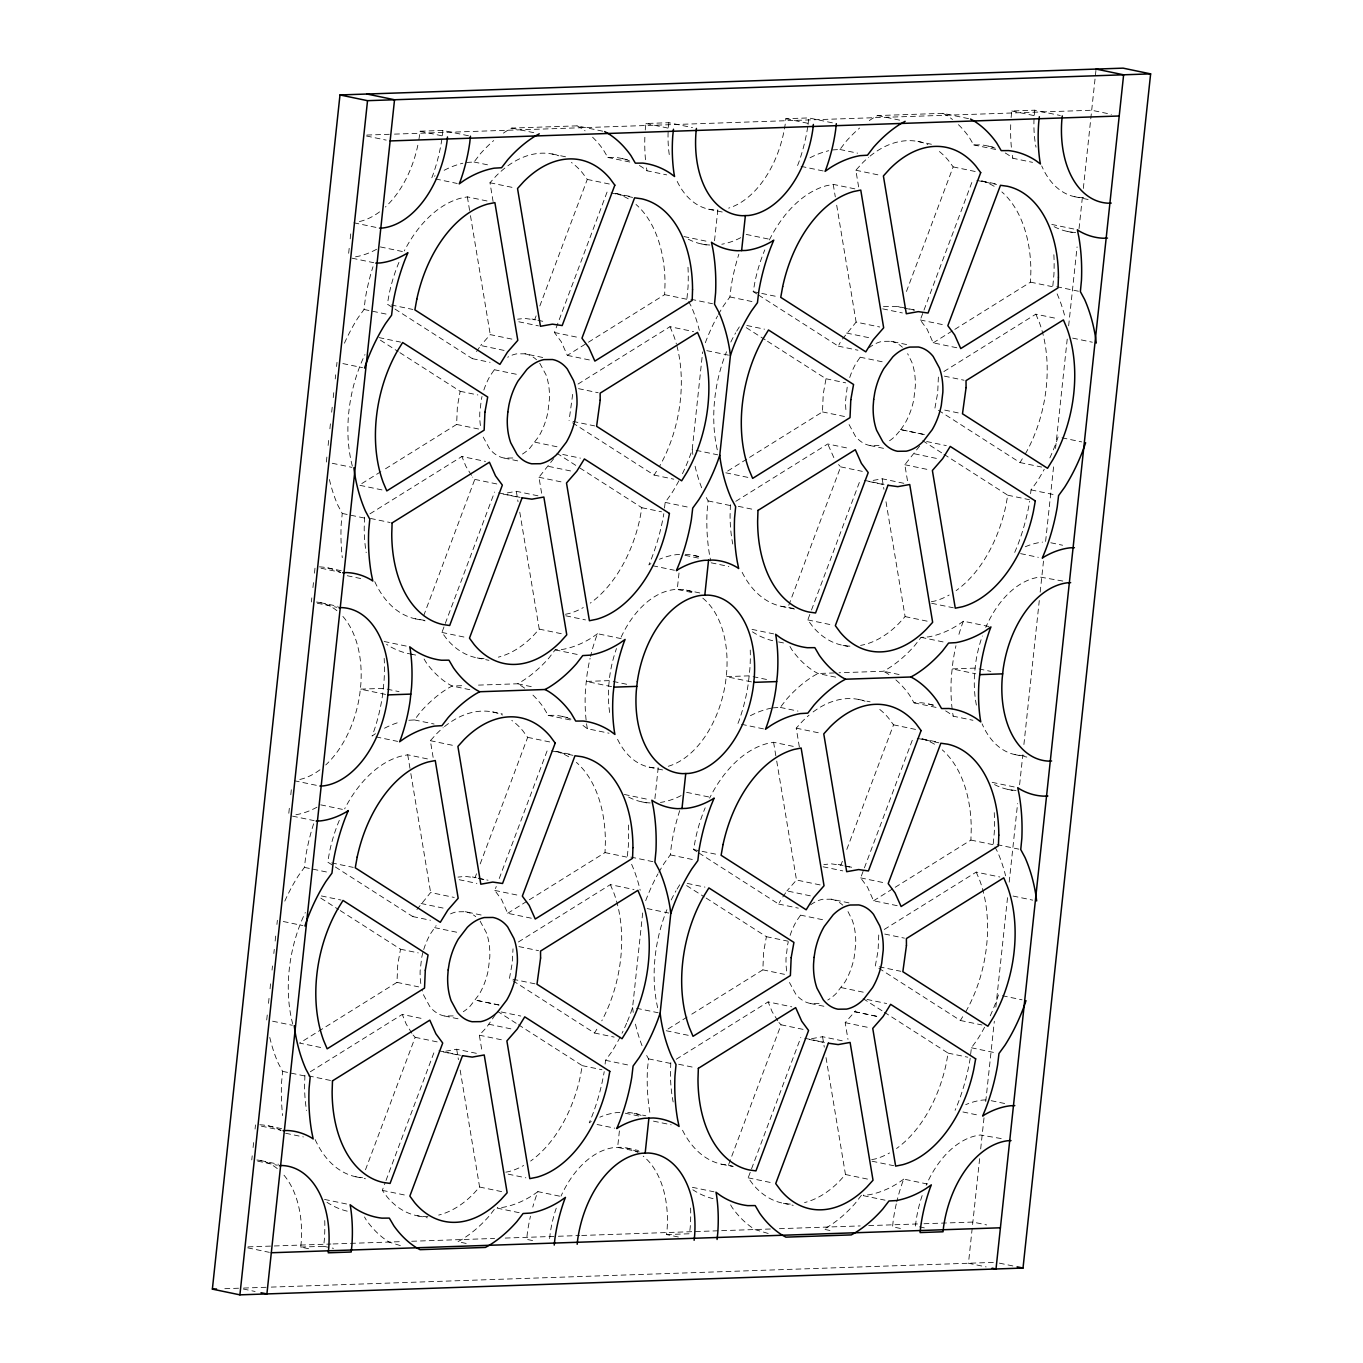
<?xml version="1.0" encoding="UTF-8"?>
<svg xmlns="http://www.w3.org/2000/svg" width="1363" height="1363" viewBox="0 0 1363 1363"><rect width="100%" height="100%" fill="white"/><g stroke="black" fill="none" stroke-linecap="round" stroke-linejoin="round"><path stroke-width="0.75" stroke-dasharray="5 3.75" d="M364.568 517.207L364.211 527.907A114.1 72.665 -78.2 0 0 366.187 552.628M529.338 899.801L605.019 852.591L605.376 841.891A114.1 72.665 -78.2 0 0 576.379 762.377M607.063 192.098L554.417 332.487L561.249 341.738L567.332 355.368L664.65 294.664L665.008 283.964A114.1 72.665 -78.2 0 0 636.01 204.467M670.8 1062.612L670.46 1073.311A114.1 72.665 -78.2 0 0 673.152 1101.951M730.432 504.685L730.074 515.384A114.1 72.665 -78.2 0 0 732.766 544.024M895.201 887.279L970.899 840.068L971.24 829.368A114.1 72.665 -78.2 0 0 942.242 749.854M954.833 329.352L1030.513 282.141L1030.871 271.441A114.1 72.665 -78.2 0 0 1001.873 191.944M572.664 394.384L569.07 420.588M269.772 1037.43A149.538 95.24 -78.2 0 0 278.342 1063.43L282.618 1071.369L281.545 1082.648A149.538 95.24 -78.2 0 0 282.652 1115.581M329.403 479.503A149.538 95.24 -78.2 0 0 337.973 505.503L342.249 513.442L341.159 524.738A149.538 95.24 -78.2 0 0 342.283 557.654M686.969 298.429L688.042 287.133A149.538 95.24 -78.2 0 0 687.872 264.984M646.675 1055.49L648.498 1058.847L647.408 1070.125A149.538 95.24 -78.2 0 0 650.032 1113.52M706.307 497.563L708.113 500.92L707.039 512.215A149.538 95.24 -78.2 0 0 709.663 555.593L710.77 560.994M993.218 843.833L994.291 832.537A149.538 95.24 -78.2 0 0 994.223 812.195M1052.832 285.906L1053.923 274.61A149.538 95.24 -78.2 0 0 1053.855 254.268M251.763 1159.913L252.206 1155.807M253.075 1147.561L253.961 1139.332M255.068 1129.041L255.494 1124.918M266.722 1019.967L267.387 1013.731M268.494 1003.338L269.158 997.12M270.044 988.805L270.93 980.508M272.038 970.115L272.498 965.958M273.827 953.504L274.27 949.347M275.156 941.049L276.042 932.735M276.928 924.438L277.371 920.281M288.803 813.251L289.689 805.022M290.796 794.731L291.443 788.547M311.394 601.986L311.82 597.88M312.928 587.589L313.592 581.405M314.461 573.176L315.126 566.991M326.336 462.04L327.018 455.804M328.125 445.428L328.79 439.193M329.897 428.8L330.562 422.581M331.669 412.188L332.333 405.97M333.219 397.655L333.884 391.42M335.23 378.965L335.673 374.808M336.559 366.511L337.002 362.354M348.655 253.279L349.32 247.095M350.189 238.866L351.075 230.637M308.566 1248.712L300.712 1247.077L301.206 1242.409A90.435 57.604 -78.2 0 0 283.265 1174.361M468.48 135.772L442.907 130.439L419.957 131.223L419.463 135.908A90.435 57.604 -78.2 0 1 418.543 141.496M300.712 1247.077L323.661 1246.293L324.343 1239.785A125.924 80.213 -78.2 0 0 324.667 1218.386M442.907 130.439L442.208 136.947A125.924 80.213 -78.2 0 1 432.838 175.18L431.662 178.144L435.087 175.742M645.244 129.996L645.926 123.505L668.875 122.704L692.489 127.628M549.63 1238.558L550.124 1233.89A90.435 57.604 -78.2 0 1 556.24 1208.197M668.381 127.389L668.875 122.704M619.398 1130.932L617.626 1147.39L639.281 1151.905M627.372 1021.483A149.538 95.24 -78.2 0 0 630.779 1012.777L632.585 1007.444L643.012 909.837M654.904 798.684L658.193 767.795L655.143 767.897A90.435 57.604 -78.2 0 1 616.229 736.378M679.013 573.005L677.258 589.463L693 592.752M682.471 473.677A149.538 95.24 -78.2 0 0 690.394 454.867L692.217 449.517L702.644 351.91M714.519 240.757L717.824 209.868L714.757 209.987A90.435 57.604 -78.2 0 1 675.844 178.451M678.382 1237.008L666.575 1234.554L667.069 1229.886A90.435 57.604 -78.2 0 0 643.183 1156.097M832.384 122.84L808.77 117.917L785.821 118.717L785.327 123.386A90.435 57.604 -78.2 0 1 728.643 208.13M808.072 124.425L808.77 117.917M1011.107 117.491L1011.806 110.982L1034.756 110.199L1060.329 115.514M915.51 1226.036L916.004 1221.367A90.435 57.604 -78.2 0 1 922.734 1193.903M1034.756 110.199L1034.261 114.867A90.435 57.604 -78.2 0 0 1036.016 147.187M979.639 1158.652L968.463 1263.245L986.165 1266.926M980.679 1148.907L984.086 1117.149M985.739 1101.577L994.326 1021.262M995.842 1007.053L1007.649 896.547M1009.199 882.134L1017.599 803.557M1019.609 784.73L1022.795 754.932M1023.903 744.505L1039.288 600.521M1040.173 592.172L1043.581 560.295M1045.608 541.452L1053.769 465.022M1055.541 448.444L1067.28 338.535M1068.643 325.859L1077.077 246.924M1079.036 228.626L1082.512 196.119M1083.329 188.452L1096.091 69.07M344.43 343.203A149.538 95.24 -78.2 0 1 358.026 317.766L364.04 309.469L365.369 298.173A149.538 95.24 -78.2 0 1 372.985 266.739M284.799 901.113A149.538 95.24 -78.2 0 1 298.412 875.693L304.426 867.396L305.755 856.1A149.538 95.24 -78.2 0 1 313.933 822.86M664.497 508.041L665.161 502.385L671.175 494.105A149.538 95.24 -78.2 0 0 680.035 478.583M605.104 1064.077L605.547 1060.312L611.561 1052.032A149.538 95.24 -78.2 0 0 620.421 1036.51M718.454 314.393A149.538 95.24 -78.2 0 1 723.906 305.244L729.921 296.947L731.25 285.651A149.538 95.24 -78.2 0 1 738.848 254.217M658.823 872.32A149.538 95.24 -78.2 0 1 664.275 863.171L670.289 854.874L671.618 843.578A149.538 95.24 -78.2 0 1 679.813 810.338M1030.598 493.645L1031.041 489.879L1037.056 481.582A149.538 95.24 -78.2 0 0 1044.228 469.281M984.597 1027.208A149.538 95.24 -78.2 0 1 977.424 1039.509L971.41 1047.789L970.081 1059.085A149.538 95.24 -78.2 0 1 958.121 1102.974L955.088 1110.334M847.19 387.177L845.639 400.347A53.174 33.871 -78.2 0 0 846.287 413.074M579.854 467.969L641.888 507.718L639.946 518.468A114.1 72.665 -78.2 0 1 590.264 603.11M518.468 1024.772L582.257 1065.645L580.314 1076.395A114.1 72.665 -78.2 0 1 530.633 1161.037M756.738 293.897L753.194 291.631L755.136 280.88A114.1 72.665 -78.2 0 1 764.813 249.872M697.123 851.824L693.58 849.558L695.522 838.807A114.1 72.665 -78.2 0 1 705.182 807.799M943.963 454.322L1007.751 495.195L1005.809 505.946A114.1 72.665 -78.2 0 1 956.127 590.605M884.331 1012.249L948.12 1053.122L946.178 1063.873A114.1 72.665 -78.2 0 1 896.513 1148.515M399.904 352.676L460.149 391.283L457.389 406.515L456.605 424.438L382.679 470.542M340.273 910.603L400.518 949.21L397.757 964.442L396.974 982.365L299.604 1043.087L321.242 1047.602M767.539 341.295L826.012 378.761L823.252 394.009L822.468 411.916L748.543 458.019M706.153 898.081L766.398 936.688L763.621 951.919L762.854 969.843L688.928 1015.946M934.933 408.065L937.693 392.817L938.477 374.91M875.302 965.992L878.079 950.744L878.845 932.837M1058.08 436.995L1056.274 442.345A149.538 95.24 -78.2 0 1 1048.334 461.154M998.466 994.922L996.643 1000.272A149.538 95.24 -78.2 0 1 988.72 1019.081M423.637 615.82L474.801 479.384L472.671 477.084M536.119 315.858L534.637 319.811L524.857 318.414L517.599 319.181M539.833 305.976L587.283 179.422L582.461 172.897A114.1 72.665 -78.2 0 0 571.404 162.453M484.069 658.67A114.1 72.665 -78.2 0 1 446.74 638.974L441.919 632.432L494.582 492.043M365.488 1169.778L415.17 1037.311L413.057 1035.011M476.505 873.785L475.006 877.738L465.226 876.341L457.985 877.108M480.202 863.903L527.668 737.349L522.847 730.807A114.1 72.665 -78.2 0 0 511.789 720.38M427.965 1216.597A114.1 72.665 -78.2 0 1 387.126 1196.901L382.304 1190.359L385.269 1182.454M386.002 1180.477L434.95 1049.97M531.314 918.202L507.7 913.295L501.618 899.665L494.786 890.414L496.268 886.461M499.233 878.539L547.432 750.025M788.768 605.274L840.664 466.862L838.552 464.562M906.446 291.478L953.163 166.899L948.341 160.374A114.1 72.665 -78.2 0 0 937.284 149.93M849.933 646.147A114.1 72.665 -78.2 0 1 812.621 626.452L807.799 619.909L810.764 612.004M811.496 610.028L860.445 479.52M956.809 347.752L933.195 342.846L927.113 329.216L920.281 319.964L923.245 312.059M923.995 310.083L972.926 179.575M682.522 1130.234A114.1 72.665 -78.2 0 0 721.487 1164.206L728.404 1165.178L781.05 1024.789L778.92 1022.489M842.368 861.263L840.886 865.215L831.106 863.818L823.848 864.585M846.815 849.405L893.532 724.826L888.71 718.284A114.1 72.665 -78.2 0 0 877.653 707.857M790.319 1204.074A114.1 72.665 -78.2 0 1 752.989 1184.379L748.168 1177.836L800.814 1037.447M897.178 905.679L873.581 900.773L867.498 887.143L860.649 877.891L913.312 737.502M621.153 638.634L597.539 633.71L596.381 636.691A125.924 80.213 -78.2 0 0 590.52 656.421M559.563 1196.152L537.925 1191.637L536.749 1194.601A125.924 80.213 -78.2 0 0 532.78 1207.073M988.993 626.52L963.42 621.204L962.244 624.169A125.924 80.213 -78.2 0 0 958.274 636.623M927.402 1184.038L903.788 1179.114L902.613 1182.079A125.924 80.213 -78.2 0 0 896.769 1201.825M1014.719 552.407L1017.752 545.064A149.538 95.24 -78.2 0 0 1029.712 501.158M398.933 262.395A114.1 72.665 -78.2 0 0 389.273 293.403L387.331 304.153L472.382 358.656L474.341 354.976M339.319 820.322A114.1 72.665 -78.2 0 0 329.642 851.33L327.699 862.08L412.768 916.566L414.71 912.886M758.51 295.038L838.262 346.134L840.204 342.454M698.895 852.965L778.631 904.044L780.59 900.381M736.702 331.141L740.961 324.275M572.613 422.854L654.121 475.074L658.38 468.208M677.087 889.068L680.273 883.905M512.982 980.781L594.489 1033.001L597.693 1027.838M938.477 410.331L1019.984 462.551L1023.187 457.406M878.845 968.258L960.37 1020.478L964.612 1013.612M476.573 351.569L480.679 345.503L506.286 350.887M553.753 458.598L538.964 477.254L541.741 493.951M416.942 909.496L430.623 892.526L454.237 897.45M842.436 339.046L856.117 322.094L879.731 327.001M495.246 1014.822L486.676 1027.242L479.333 1035.181L482.11 1051.878M919.633 446.076L904.828 464.732L907.605 481.429M782.805 896.973L786.928 890.908L810.559 895.883M483.848 390.039A53.174 33.871 -78.2 0 1 490.441 375.353L495.757 367.703M539.765 363.24L546.001 374.791A53.174 33.871 -78.2 0 1 549.442 399.001L547.892 412.171A53.174 33.871 -78.2 0 1 538.76 436.518L529.815 448.206A53.174 33.871 -78.2 0 1 521.535 454.629M423.723 949.551A53.174 33.871 -78.2 0 1 430.827 933.28L436.126 925.63M849.728 377.517A53.174 33.871 -78.2 0 1 856.322 362.831L861.62 355.181M924.421 434.541L900.807 429.635L895.678 435.683A53.174 33.871 -78.2 0 1 887.398 442.106M790.097 935.444A53.174 33.871 -78.2 0 1 796.691 920.758L802.006 913.108M848.007 911.608L852.25 920.178A53.174 33.871 -78.2 0 1 855.691 944.406L854.141 957.559A53.174 33.871 -78.2 0 1 845.009 981.922L836.064 993.61A53.174 33.871 -78.2 0 1 827.767 1000.033M854.754 1011.704L878.385 1016.679L854.754 1011.704L845.196 1022.659L847.973 1039.356M466.623 162.453L474.034 162.01L480.202 153.968A149.538 95.24 -78.2 0 1 493.713 140.576M832.486 149.93L839.915 149.487L846.065 141.462A149.538 95.24 -78.2 0 1 859.576 128.054M408.849 720.26L414.42 719.937L420.571 711.895A149.538 95.24 -78.2 0 1 448.427 688.042L452.107 686.015L464.766 685.589M597.539 633.71L592.411 637.322A149.538 95.24 -78.2 0 1 562.595 649.418L555.167 649.861L549.016 657.886A149.538 95.24 -78.2 0 1 521.16 681.756L517.48 683.783L475.312 685.214M772.855 707.857L780.283 707.414L786.451 699.372A149.538 95.24 -78.2 0 1 814.29 675.52L817.987 673.492L836.95 672.845M963.42 621.204L958.274 624.799A149.538 95.24 -78.2 0 1 928.459 636.896L921.047 637.339L914.88 645.363A149.538 95.24 -78.2 0 1 887.023 669.233L883.343 671.26L839.063 672.777M861.416 1195.266L855.248 1203.29A149.538 95.24 -78.2 0 1 827.409 1227.16L823.729 1229.187L831.6 1230.823M900.807 429.635L904.64 423.995A53.174 33.871 -78.2 0 0 913.772 399.649L915.306 386.479A53.174 33.871 -78.2 0 0 911.864 362.268L907.639 353.681M854.788 1011.755L855.555 1010.818M493.099 201.554L489.981 182.761L496.234 175.844A114.1 72.665 -78.2 0 1 558.813 155.808M858.622 186.935L855.845 170.239L862.115 163.321A114.1 72.665 -78.2 0 1 868.674 157.239M433.127 757.385L430.35 740.688L436.62 733.771A114.1 72.665 -78.2 0 1 443.179 727.689M519.78 512.181L539.237 629.11L532.967 636.027A114.1 72.665 -78.2 0 1 498.313 657.153M799.348 746.958L796.231 728.166L802.483 721.248A114.1 72.665 -78.2 0 1 809.043 715.166M886.001 501.754L905.1 616.587L898.847 623.504A114.1 72.665 -78.2 0 1 860.598 645.398M460.166 1070.108L479.606 1187.037L473.353 1193.954A114.1 72.665 -78.2 0 1 438.682 1215.08M826.029 1057.586L845.469 1174.514L839.216 1181.431A114.1 72.665 -78.2 0 1 804.545 1202.558M511.892 339.114L490.254 334.617L480.679 345.503M820.1 884.928L796.503 880.004L786.928 890.908M375.472 733.669L372.048 736.071L373.206 733.107A125.924 80.213 -78.2 0 0 382.577 694.874L383.974 681.858A125.924 80.213 -78.2 0 0 384.179 658.363M537.925 1191.637L532.78 1195.232A149.538 95.24 -78.2 0 1 502.964 1207.345L497.41 1207.669M903.788 1179.114L898.643 1182.726A149.538 95.24 -78.2 0 1 868.844 1194.823L863.273 1195.147M650.918 563.566L648.856 564.929L651.872 557.586A149.538 95.24 -78.2 0 0 663.832 513.681M591.286 1121.493L589.225 1122.856L592.258 1115.496A149.538 95.24 -78.2 0 0 604.218 1071.608M380.873 471.666L359.236 485.177L382.85 490.084M369.969 513.834L461.887 456.503L485.484 461.41M578.014 384.059L669.983 326.694L693.58 331.601M746.737 459.161L725.099 472.654L748.713 477.561M933.195 342.846L953.027 330.476M735.833 501.311L827.75 443.98L849.388 448.478M943.895 371.537L1035.846 314.172L1057.484 318.669M507.7 913.295L527.532 900.926M310.338 1071.761L402.255 1014.43L423.893 1018.928M518.4 941.986L610.351 884.621L633.965 889.528M687.122 1017.071L665.485 1030.581L689.082 1035.488M873.581 900.773L893.395 888.403M676.218 1059.238L768.136 1001.907L791.733 1006.814M884.263 929.464L976.215 872.099L999.829 877.005M602.685 131.172L577.111 125.856L511.738 128.088L508.058 130.115A149.538 95.24 -78.2 0 0 500.8 134.954M968.548 118.649L942.975 113.333L877.602 115.565L873.922 117.593A149.538 95.24 -78.2 0 0 866.664 122.449M537.959 495.808L516.321 491.31L504.361 493.44M903.822 483.286L882.185 478.788L870.224 480.935M476.369 1053.326L456.69 1049.237L444.73 1051.367M842.232 1040.804L822.553 1036.715L810.593 1038.845M487.017 200.974L467.356 196.868L460.183 198.334A114.1 72.665 -78.2 0 0 404.283 250.928M854.857 188.861L833.219 184.363L826.046 185.811A114.1 72.665 -78.2 0 0 769.209 240.263M565.441 614.27L569.035 613.537A114.1 72.665 -78.2 0 0 583.296 607.557M931.321 601.747L934.899 601.015A114.1 72.665 -78.2 0 0 949.159 595.035M427.403 758.901L407.724 754.795L400.552 756.261A114.1 72.665 -78.2 0 0 344.652 808.855M793.266 746.379L773.588 742.273L766.432 743.738A114.1 72.665 -78.2 0 0 709.578 798.19M505.826 1172.18L509.404 1171.464A114.1 72.665 -78.2 0 0 523.665 1165.484M871.69 1159.657L875.267 1158.942A114.1 72.665 -78.2 0 0 889.545 1152.962M883.48 306.658L897.825 306.522L915.527 310.202M512.812 457.985L504.208 458.07A53.174 33.871 -78.2 0 1 489.453 448.614L483.218 437.08M453.18 1015.912L444.577 1015.997A53.174 33.871 -78.2 0 1 429.822 1006.541L423.586 995.007A53.174 33.871 -78.2 0 1 421.934 989.47M819.061 1003.389L810.44 1003.475A53.174 33.871 -78.2 0 1 795.702 994.019L789.467 982.484M366.834 135.056L392.357 134.187M394.469 134.119L1091.678 110.25L1111.356 114.339M1083.687 197.345L1080.638 197.465A90.435 57.604 -78.2 0 1 1041.724 165.928M679.575 554.52L676.73 554.622A125.924 80.213 -78.2 0 0 659.453 559.256M383.276 688.366L360.326 689.15L385.899 694.483M609.261 680.631L586.311 681.415L611.885 686.748M749.156 675.844L726.206 676.627L751.78 681.96M975.124 668.109L952.175 668.892L975.789 673.816M1024.073 755.272L1021.006 755.375A90.435 57.604 -78.2 0 1 982.093 723.855M619.944 1112.447L617.098 1112.549A125.924 80.213 -78.2 0 0 599.839 1117.183M985.824 1099.924L982.979 1100.026A125.924 80.213 -78.2 0 0 965.703 1104.66M248.032 1246.872L330.919 1244.027M333.049 1243.959L401.063 1241.642M411.694 1241.267L494.599 1238.439M505.23 1238.064L556.24 1236.326M558.37 1236.258L579.616 1235.525M581.745 1235.457L770.93 1228.983M779.432 1228.693L860.206 1225.916M868.708 1225.627L921.848 1223.804M923.978 1223.735L972.858 1222.066L986.642 1224.928M666.575 1234.554L689.525 1233.771L690.223 1227.262A125.924 80.213 -78.2 0 0 690.615 1207.976M224.827 1288.699L239.377 1288.188M243.619 1288.052L269.124 1287.183M271.254 1287.098L995.467 1262.325M958.445 124.68A149.538 95.24 -78.2 0 1 969.178 137.237L973.676 144.904L981.053 144.853A149.538 95.24 -78.2 0 1 995.229 148.226M592.581 137.203A149.538 95.24 -78.2 0 1 603.315 149.76L607.796 157.427L615.173 157.358A149.538 95.24 -78.2 0 1 629.348 160.749M895.9 679.916A149.538 95.24 -78.2 0 1 909.564 695.164L914.045 702.831L921.422 702.763A149.538 95.24 -78.2 0 1 935.597 706.153M532.95 695.113A149.538 95.24 -78.2 0 1 543.684 707.687L548.165 715.354L555.559 715.285A149.538 95.24 -78.2 0 1 573.141 720.056M906.616 344.549L890.874 341.278L882.27 341.363A53.174 33.871 -78.2 0 0 869.321 347.565M542.713 357.481L525.011 353.801L516.407 353.886A53.174 33.871 -78.2 0 0 507.683 357.242M849.081 424.557L855.317 436.092A53.174 33.871 -78.2 0 0 870.071 445.548L878.675 445.462A53.174 33.871 -78.2 0 0 881.605 444.696M848.962 902.885L831.26 899.205L822.656 899.29A53.174 33.871 -78.2 0 0 809.707 905.492M481.122 914.999L465.379 911.711L456.775 911.813A53.174 33.871 -78.2 0 0 448.052 915.169M742.154 572.324A114.1 72.665 -78.2 0 0 781.118 606.279L793.93 608.477M374.774 581.643A114.1 72.665 -78.2 0 0 415.255 618.802L426.091 620.591M315.143 1139.57A114.1 72.665 -78.2 0 0 355.624 1176.729L362.524 1177.7M1011.806 110.982L1035.403 115.889M877.602 115.565L901.216 120.472M988.226 146.114L994.138 147.34M973.676 144.904L997.273 149.828M1005.264 152.997A149.538 95.24 -78.2 0 1 1008.484 154.99L1012.879 158.261L1032.558 162.35M917.946 141.462L931.73 144.325M785.821 118.717L811.394 124.033M953.163 166.899L976.76 171.823M1074.64 196.698L1088.407 199.56M839.915 149.487L857.617 153.167M981.803 180.955L997.546 184.226M976.862 180.393L996.54 184.482M645.926 123.505L671.516 128.821M855.845 170.239L881.435 175.554M823.116 170.954L797.542 165.622L798.701 162.657A125.924 80.213 -78.2 0 0 807.816 126.282M1051.776 224.435L1075.39 229.342M1067.348 231.42L1075.22 233.056M511.738 128.088L535.335 132.995M622.363 158.636L630.234 160.272M607.796 157.427L631.41 162.35M639.4 165.502A149.538 95.24 -78.2 0 1 642.603 167.513L647.016 170.784L666.694 174.873M552.083 153.985L565.849 156.847M419.957 131.223L443.554 136.147M587.283 179.422L610.897 184.346M366.528 136.027L386.206 140.116M708.777 209.203L722.543 212.083M474.034 162.01L489.777 165.281M615.94 193.478L631.665 196.749M610.999 192.916L632.636 197.414M1056.768 286.724L1078.406 291.222M1030.513 282.141L1052.168 286.639M746.225 234.419L769.839 239.326M489.981 182.761L513.595 187.668M435.598 178.962L457.235 183.477M683.936 236.549L709.527 241.864M701.468 243.943L709.339 245.579M1072.664 338.126L1092.342 342.215M904.436 308.123L914.283 310.168M882.696 308.856L902.374 312.945M920.281 319.964L945.854 325.28M753.194 291.631L778.767 296.947M729.921 296.947L753.518 301.87M353.92 222.799L377.534 227.723M690.905 299.247L712.542 303.745M664.65 294.664L688.264 299.57M846.576 333.049L870.19 337.956M380.362 246.924L403.976 251.848M746.856 325.501L764.575 329.182M838.262 346.134L857.94 350.223M860.138 357.191L883.752 362.098M944.389 376.137L964.05 380.226M352.148 258.203L373.786 262.718M706.801 350.649L728.438 355.147M826.012 378.761L845.69 382.85M531.945 319.027L535.88 319.862M537.857 320.271L545.711 321.907M944.763 410.11L960.506 413.381M518.809 321.787L538.47 325.876M1062.016 437.813L1081.694 441.902M554.417 332.487L579.991 337.803M391.266 304.971L412.904 309.469M364.04 309.469L387.654 314.393M567.332 355.368L590.946 360.275M822.468 411.916L846.082 416.822M900.841 429.669L924.438 434.576M926.636 441.51L946.297 445.616M1019.984 462.551L1041.639 467.066M379.033 337.598L400.671 342.113M472.382 358.656L490.101 362.337M914.369 453.777L938.017 458.752M870.071 445.548L885.814 448.819M494.275 369.714L519.831 374.995M578.508 388.659L598.187 392.748M1031.041 489.879L1056.615 495.195M904.828 464.732L930.401 470.065M1007.751 495.195L1029.389 499.693M840.664 466.862L862.319 471.359M342.897 363.58L362.575 367.669M460.149 391.283L477.851 394.963M864.381 480.338L884.059 484.444M869.032 481.531L884.774 484.819M572.988 421.406L594.643 425.903M696.152 450.335L717.79 454.833M1050.805 542.764L1062.612 545.234M456.605 424.438L480.219 429.345M534.96 442.191L558.574 447.098M562.732 454.441L580.434 458.138M654.121 475.074L673.799 479.18M1020.614 553.634L1038.333 557.331M548.539 466.367L572.136 471.274M738.303 506.32L754.046 509.592M504.208 458.07L517.974 460.933M708.113 500.92L731.727 505.843M1062.799 581.047L1040.071 577.06A90.435 57.604 -78.2 0 0 985.756 627.372M665.161 502.385L690.734 507.718M538.964 477.254L564.538 482.587M641.888 507.718L661.549 511.806M474.801 479.384L498.415 484.291M498.5 492.861L520.155 497.376M503.168 494.053L518.911 497.342M332.248 463.267L351.927 467.356M931.662 603.281L953.316 607.796M693.614 555.405L701.468 557.041M684.925 555.286L700.667 558.574M711.145 562.8L728.847 566.48M905.1 616.587L930.673 621.903M652.792 565.747L674.429 570.262M370.463 518.434L390.142 522.523M342.249 513.442L365.863 518.349M781.118 606.279L794.885 609.142M921.047 637.339L944.644 642.246M686.305 590.128L700.088 593.007M807.799 619.909L833.372 625.242M979.06 668.926L990.867 671.397M842.998 645.363L850.87 646.999M752.001 629.382L773.639 633.88M778.614 641.939L784.526 643.166M899.086 674.532L883.343 671.26L886.614 673.032A149.538 95.24 -78.2 0 1 889.8 675.128M565.798 615.803L585.477 619.909M327.733 567.911L341.517 570.79M321.038 568.218L340.699 572.324M347.241 575.731L361.008 578.594M835.689 677.172L817.987 673.492L814.699 671.703A149.538 95.24 -78.2 0 1 791.767 649.589L789.075 644.989M928.612 704.041L936.483 705.676M914.045 702.831L937.659 707.738M539.237 629.11L562.834 634.016M945.649 710.907A149.538 95.24 -78.2 0 1 948.852 712.917L953.265 716.188L972.943 720.277M753.092 676.661L768.817 679.95M858.332 699.389L870.122 701.843M415.255 618.802L425.086 620.846M555.167 649.861L578.781 654.768M320.441 602.65L338.143 606.348M317.289 603.213L336.968 607.319M893.532 724.826L917.146 729.75M441.919 632.432L467.509 637.765M1015.009 754.608L1026.816 757.061M780.283 707.414L797.985 711.094M922.172 738.882L937.914 742.154M917.231 738.32L938.886 742.818M613.197 681.449L628.939 684.737M477.135 657.886L488.942 660.339M384.162 641.496L407.776 646.403M796.231 728.166L821.804 733.481M410.791 654.053L416.686 655.279M763.484 728.881L737.911 723.549L739.087 720.584A125.924 80.213 -78.2 0 0 748.457 682.352L749.837 669.335A125.924 80.213 -78.2 0 0 750.246 650.049M992.162 782.362L1015.759 787.269M531.246 686.645L517.48 683.783L520.751 685.555A149.538 95.24 -78.2 0 1 525.488 688.775M1007.717 789.347L1015.588 790.983M469.809 689.695L452.107 686.015L448.836 684.226A149.538 95.24 -78.2 0 1 425.903 662.111L423.212 657.511M562.732 716.563L570.603 718.199M548.165 715.354L571.779 720.26M582.989 725.44L587.385 728.711L609.04 733.209M387.211 689.184L399.018 691.637M492.452 711.912L502.3 713.956M527.668 737.349L551.265 742.273M649.146 767.13L664.888 770.402M414.42 719.937L434.081 724.026M556.308 751.405L572.051 754.676M551.368 750.843L573.005 755.341M997.137 844.651L1018.791 849.149M970.899 840.068L994.496 844.975M686.611 792.329L710.208 797.253M430.35 740.688L453.964 745.595M375.984 736.889L397.621 741.387M624.322 794.459L649.895 799.791M641.854 801.87L649.725 803.506M1013.05 896.053L1032.728 900.142M838.194 864.432L851.96 867.311M844.821 866.033L850.716 867.277M823.082 866.783L842.76 870.872M860.649 877.891L886.24 883.207M693.58 849.558L719.153 854.874M670.289 854.874L695.863 860.206M294.289 780.726L317.903 785.633M652.911 861.672L627.338 856.339L628.428 845.06A149.538 95.24 -78.2 0 0 628.258 822.894M605.019 852.591L626.673 857.088M320.731 804.851L342.386 809.366M687.242 883.411L704.944 887.109M778.631 904.044L798.309 908.15M800.507 915.118L824.121 920.025M884.757 934.064L904.436 938.153M292.517 816.13L314.172 820.645M647.169 908.576L668.824 913.074M766.398 936.688L788.035 941.186M472.331 876.954L476.249 877.772M478.226 878.181L488.056 880.225M478.941 878.556L486.812 880.191M879.237 966.81L900.875 971.308M459.178 879.714L476.88 883.394M1002.401 995.74L1022.063 999.829M494.786 890.414L520.359 895.73M331.635 862.898L353.273 867.396M304.426 867.396L328.023 872.303M762.854 969.843L784.492 974.341M841.21 987.596L864.824 992.503M421.082 903.482L444.696 908.405M867.004 999.437L886.683 1003.526M960.37 1020.478L982.007 1024.976M321.361 895.934L341.04 900.04M412.768 916.566L430.469 920.264M810.44 1003.475L824.223 1006.337M434.644 927.641L458.258 932.548M518.894 946.586L538.555 950.675M971.41 1047.789L996.983 1053.122M845.196 1022.659L870.787 1027.975M948.12 1053.122L967.798 1057.211M781.05 1024.789L804.647 1029.695M283.283 921.507L302.944 925.596M400.518 949.21L418.237 952.89M804.749 1038.265L824.428 1042.354M809.418 1039.458L825.143 1042.729M535.012 983.83L509.438 978.515L512.198 963.266L513.016 948.835M636.521 1008.262L658.159 1012.76M991.174 1100.691L1006.916 1103.962M396.974 982.365L418.611 986.863M501.141 1011.959L520.802 1016.048M594.489 1033.001L614.168 1037.09M962.96 1111.969L978.702 1115.258M488.874 1024.226L512.522 1029.201M678.672 1064.247L694.414 1067.519M444.577 1015.997L460.319 1019.268M648.498 1058.847L672.095 1063.753M1001.209 1138.565L980.44 1134.987A90.435 57.604 -78.2 0 0 926.141 1185.282M605.547 1060.312L631.12 1065.645M479.333 1035.181L504.906 1040.497M582.257 1065.645L601.935 1069.734M415.17 1037.311L438.784 1042.218M438.886 1050.788L460.524 1055.286M443.537 1051.98L459.28 1055.252M272.617 1021.194L292.295 1025.283M872.047 1161.208L893.685 1165.706M633.982 1113.315L645.789 1115.786M625.31 1113.213L639.077 1116.076M653.473 1121.136L671.192 1124.816M845.469 1174.514L869.083 1179.421M597.096 1124.492L614.798 1128.172M330.51 1080.45L304.937 1075.134L304.579 1085.834A114.1 72.665 -78.2 0 0 306.573 1110.538M282.618 1071.369L306.232 1076.276M728.404 1165.178L732.34 1165.995M721.487 1164.206L733.294 1166.66M863.392 1195.675L885.03 1200.173M626.69 1148.055L638.497 1150.508M748.168 1177.836L773.741 1183.169M919.446 1226.853L927.3 1228.489M783.384 1203.273L793.215 1205.335M900.415 1228.455L892.561 1226.819L893.242 1220.311A125.924 80.213 -78.2 0 1 896.326 1203.665M692.37 1187.309L714.008 1191.807M999.403 1263.143L1013.169 1266.006M508.143 1174.139L525.845 1177.819M268.119 1125.838L281.885 1128.7M261.406 1126.145L281.085 1130.234M768.187 1233.464L755.085 1229.63A149.538 95.24 -78.2 0 1 732.135 1207.499L730.347 1204.432M285.651 1133.249L303.353 1136.929M479.606 1187.037L505.179 1192.352M355.624 1176.729L365.454 1178.774M519.15 1212.695L495.553 1207.788L489.385 1215.813A149.538 95.24 -78.2 0 1 461.529 1239.683L457.849 1241.693L467.696 1243.755M260.81 1160.577L278.529 1164.258M257.658 1161.14L277.336 1165.246M382.304 1190.359L407.878 1195.692M417.504 1215.796L427.352 1217.858M532.592 1240.569L526.68 1239.342L527.379 1232.834A125.924 80.213 -78.2 0 1 530.463 1216.188M324.53 1199.423L348.144 1204.33M400.347 1245.578L389.205 1242.153A149.538 95.24 -78.2 0 1 366.272 1220.021L364.483 1216.955M323.661 1246.293L333.492 1248.338M247.708 1247.844L269.346 1252.341M243.313 1289.006L255.102 1291.477M897.825 306.522L900.5 307.305M942.975 113.333L946.246 115.122A149.538 95.24 -78.2 0 1 952.516 119.501M577.111 125.856L580.382 127.628A149.538 95.24 -78.2 0 1 585.102 130.848M746.277 327.665L765.767 340.154M922.7 440.692L942.191 453.18M380.413 340.188L398.132 351.552M556.82 453.215L578.082 466.845M686.645 885.592L704.381 896.956M863.069 998.619L882.56 1011.107M320.782 898.115L338.501 909.479M497.205 1011.142L516.696 1023.63M471.496 475.346L465.873 466.265L461.887 456.503M777.745 1020.751L772.122 1011.67L768.136 1001.907M480.134 921.167L486.37 932.701A53.174 33.871 -78.2 0 1 489.811 956.928L488.278 970.081A53.174 33.871 -78.2 0 1 479.146 994.428L470.184 1006.133A53.174 33.871 -78.2 0 1 463.318 1011.687M411.882 1033.273L406.259 1024.192L402.255 1014.43M994.922 847.002L997.495 851.773A149.538 95.24 -78.2 0 1 1005.587 875.796M688.673 301.598L691.245 306.368A149.538 95.24 -78.2 0 1 699.338 330.391M833.832 457.61L827.75 443.98M1035.846 314.172L1039.356 322.469A114.1 72.665 -78.2 0 1 1025.3 453.964M976.215 872.099L979.741 880.396A114.1 72.665 -78.2 0 1 965.685 1011.891M669.983 326.694L673.492 334.991A114.1 72.665 -78.2 0 1 676.372 343.919M610.351 884.621L613.861 892.918A114.1 72.665 -78.2 0 1 601.799 1020.802M1012.351 155.348L1012.879 158.261M952.72 713.275L953.265 716.188M646.471 167.87L647.016 170.784M587.385 728.711L586.857 725.798A125.924 80.213 -78.2 0 1 585.613 687.923L587.01 674.906A125.924 80.213 -78.2 0 1 590.094 658.261M833.219 184.363L835.298 196.885M836.695 205.217L856.117 322.094M882.185 478.788L883.923 489.232M773.588 742.273L776.365 758.97M776.723 761.065L796.503 880.004M822.553 1036.715L824.291 1047.159M467.356 196.868L470.116 213.565M470.474 215.661L490.254 334.617M516.321 491.31L518.042 501.754M407.724 754.795L410.502 771.492M410.842 773.588L430.623 892.526M456.69 1049.237L458.428 1059.664M692.217 449.517L692.898 454.782M632.585 1007.444L633.267 1012.692M976.385 705.097A90.435 57.604 -78.2 0 1 974.63 672.794L975.635 663.44A90.435 57.604 -78.2 0 1 982.348 635.993M1016.065 790.421A125.924 80.213 -78.2 0 1 991.974 783.18M952.175 709.237A125.924 80.213 -78.2 0 1 951.476 675.401L952.873 662.401A125.924 80.213 -78.2 0 1 955.957 645.738M1025.334 546.733A125.924 80.213 -78.2 0 1 1042.593 542.099M1057.109 293.846A149.538 95.24 -78.2 0 1 1065.202 317.869M1075.68 232.494A125.924 80.213 -78.2 0 1 1053.105 226.122M1011.363 147.204A125.924 80.213 -78.2 0 1 1010.784 123.045M810.031 157.767A149.538 95.24 -78.2 0 1 828.738 150.714M740.773 237.656A125.924 80.213 -78.2 0 1 721.794 244.233M709.816 245.016A125.924 80.213 -78.2 0 1 687.225 238.644M645.5 159.727A125.924 80.213 -78.2 0 1 645.006 133.71M669.267 154.581A90.435 57.604 -78.2 0 1 668.16 131.104M701.655 487.75A149.538 95.24 -78.2 0 1 694.823 464.987M705.335 342.726A149.538 95.24 -78.2 0 1 717.585 315.96M772.719 640.712A149.538 95.24 -78.2 0 1 752.478 631.836M685.265 554.332A125.924 80.213 -78.2 0 1 699.679 557.092M681.142 795.583A125.924 80.213 -78.2 0 1 660.442 802.432M650.185 802.943A125.924 80.213 -78.2 0 1 627.61 796.554M692.097 591.866A90.435 57.604 -78.2 0 0 680.324 589.361L674.191 589.583A90.435 57.604 -78.2 0 0 620.642 638.208M702.814 598.17A90.435 57.604 -78.2 0 1 726.7 671.959L725.695 681.313A90.435 57.604 -78.2 0 1 667.461 766.5M609.653 712.508A90.435 57.604 -78.2 0 1 608.75 685.316L609.755 675.963A90.435 57.604 -78.2 0 1 616.485 648.515M981.53 180.955A114.1 72.665 -78.2 0 1 995.995 187.464M890.874 341.278A53.174 33.871 -78.2 0 1 902.408 347.224M870.02 156.132A114.1 72.665 -78.2 0 1 927.947 144.58M717.279 449.807A114.1 72.665 -78.2 0 1 726.53 351.739M730.824 342.045A114.1 72.665 -78.2 0 1 735.645 332.862M444.168 170.29A149.538 95.24 -78.2 0 1 462.858 163.236M376.597 249.259A125.924 80.213 -78.2 0 1 354.21 257.028M417.828 145.228A90.435 57.604 -78.2 0 1 385.371 207.023M379.561 211.878A90.435 57.604 -78.2 0 1 357.072 221.999M412.222 654.257A149.538 95.24 -78.2 0 1 386.598 644.358M319.402 566.855A125.924 80.213 -78.2 0 1 340.46 572.426M316.983 807.186A125.924 80.213 -78.2 0 1 294.578 814.955M316.472 602.037A90.435 57.604 -78.2 0 1 336.934 610.692M342.88 616.434A90.435 57.604 -78.2 0 1 360.82 684.482L359.832 693.835A90.435 57.604 -78.2 0 1 325.74 764.95M319.93 769.805A90.435 57.604 -78.2 0 1 297.458 779.926M676.866 345.759A114.1 72.665 -78.2 0 1 659.436 466.487M615.65 193.478A114.1 72.665 -78.2 0 1 630.132 199.986M525.011 353.801A53.174 33.871 -78.2 0 1 536.528 359.747M480.423 425.597A53.174 33.871 -78.2 0 1 479.776 412.87L481.309 399.7A53.174 33.871 -78.2 0 1 482.025 396.446M352.336 466.095A114.1 72.665 -78.2 0 1 364.96 354.567M750.4 715.694A149.538 95.24 -78.2 0 1 770.981 708.215M642.041 1045.66A149.538 95.24 -78.2 0 1 635.192 1022.914M645.704 900.653A149.538 95.24 -78.2 0 1 657.954 873.887M713.088 1198.639A149.538 95.24 -78.2 0 1 692.847 1189.763M627.747 1112.395A125.924 80.213 -78.2 0 1 642.041 1115.735M637.986 1152.485A90.435 57.604 -78.2 0 0 620.693 1147.288L614.56 1147.493A90.435 57.604 -78.2 0 0 561.011 1196.135M921.899 738.882A114.1 72.665 -78.2 0 1 936.381 745.391M831.26 899.205A53.174 33.871 -78.2 0 1 842.777 905.151M786.672 971.001A53.174 33.871 -78.2 0 1 786.025 958.274L787.558 945.104A53.174 33.871 -78.2 0 1 788.274 941.85M813.115 711.946A114.1 72.665 -78.2 0 1 865.062 701.212M657.665 1007.734A114.1 72.665 -78.2 0 1 666.916 909.666M671.209 899.972A114.1 72.665 -78.2 0 1 676.014 890.789M631.614 864.295A149.538 95.24 -78.2 0 1 640.184 890.295M626.639 1023.204A149.538 95.24 -78.2 0 1 622.039 1033.256M384.536 728.217A149.538 95.24 -78.2 0 1 399.478 722.151M347.224 1211.162A149.538 95.24 -78.2 0 1 326.984 1202.285M259.771 1124.765A125.924 80.213 -78.2 0 1 280.829 1130.353M256.84 1159.964A90.435 57.604 -78.2 0 1 277.319 1168.619M556.036 751.405A114.1 72.665 -78.2 0 1 570.501 757.913M465.379 911.711A53.174 33.871 -78.2 0 1 475.755 916.669M420.792 983.524A53.174 33.871 -78.2 0 1 420.145 970.797L421.695 957.627A53.174 33.871 -78.2 0 1 423.263 951.135M444.525 726.581A114.1 72.665 -78.2 0 1 502.453 715.03M292.721 1024.022A114.1 72.665 -78.2 0 1 305.329 912.494M498.926 1004.991L475.312 1000.084L498.943 1005.025"/><path stroke-width="1.5" d="M212.372 1289.125L339.983 94.95L1123.095 68.15L1150.628 73.875L1023.017 1268.05L239.905 1294.85L212.372 1289.125L216.53 1288.972M239.905 1294.85L367.533 100.675L1150.628 73.875M447.49 136.964L446.996 141.633A90.435 57.604 -78.2 0 1 382.56 228.013L379.493 228.132M470.439 136.181L469.758 142.689A125.924 80.213 -78.2 0 1 460.387 180.921L459.212 183.886L464.357 180.274A149.538 95.24 -78.2 0 1 494.156 168.177L501.584 167.734L507.752 159.71A149.538 95.24 -78.2 0 1 535.591 135.84L539.271 133.813M554.23 1245.083L554.928 1238.575A125.924 80.213 -78.2 0 1 564.299 1200.343L565.458 1197.378L560.329 1200.973A149.538 95.24 -78.2 0 1 530.514 1213.07L523.085 1213.513L516.935 1221.538A149.538 95.24 -78.2 0 1 489.078 1245.407L485.398 1247.435L420.025 1249.667L416.754 1247.878A149.538 95.24 -78.2 0 1 393.822 1225.763L389.324 1218.096L381.947 1218.147A149.538 95.24 -78.2 0 1 354.516 1208.01L350.121 1204.739L350.649 1207.652A125.924 80.213 -78.2 0 1 351.893 1245.509L351.194 1252.018L328.244 1252.801L328.739 1248.133A90.435 57.604 -78.2 0 0 282.362 1165.535L279.313 1165.655M673.475 129.229L672.777 135.738A125.924 80.213 -78.2 0 0 674.021 173.595L674.566 176.508L670.153 173.237A149.538 95.24 -78.2 0 0 642.723 163.1L635.345 163.168L630.865 155.501A149.538 95.24 -78.2 0 0 607.915 133.37L604.644 131.581M577.179 1244.283L577.673 1239.614A90.435 57.604 -78.2 0 1 642.109 1153.234L648.243 1153.013A90.435 57.604 -78.2 0 1 694.619 1235.611L694.125 1240.296M696.425 128.446L695.931 133.114A90.435 57.604 -78.2 0 0 742.307 215.712L748.44 215.507A90.435 57.604 -78.2 0 0 812.876 129.11L813.37 124.442M645.176 1153.132L648.907 1118.12M660.135 1013.169L660.816 1018.434A149.538 95.24 -78.2 0 0 671.755 1056.632L676.031 1064.571L674.958 1075.867A149.538 95.24 -78.2 0 0 677.581 1119.262L679.064 1126.451L677.275 1125.208A125.924 80.213 -78.2 0 0 653.184 1117.984L644.648 1118.273A125.924 80.213 -78.2 0 0 618.836 1127.218L616.775 1128.581L619.79 1121.238A149.538 95.24 -78.2 0 0 631.751 1077.349L633.079 1066.053L639.094 1057.756A149.538 95.24 -78.2 0 0 658.312 1018.519L660.135 1013.169L670.783 913.483L672.606 908.133A149.538 95.24 -78.2 0 1 691.825 868.895L697.839 860.615L699.168 849.319A149.538 95.24 -78.2 0 1 711.128 805.414L714.144 798.071L712.082 799.434A125.924 80.213 -78.2 0 1 686.271 808.378L677.735 808.668A125.924 80.213 -78.2 0 1 653.644 801.444L651.855 800.2L653.337 807.407A149.538 95.24 -78.2 0 1 655.961 850.785L654.887 862.08L659.164 870.02A149.538 95.24 -78.2 0 1 670.102 908.218L670.783 913.483M681.994 808.532L685.742 773.537M704.807 595.205L708.539 560.21M719.749 455.242L720.431 460.507A149.538 95.24 -78.2 0 0 731.386 498.705L735.662 506.661L734.572 517.94A149.538 95.24 -78.2 0 0 737.213 561.335L738.678 568.541L736.889 567.298A125.924 80.213 -78.2 0 0 712.815 560.057L704.279 560.346A125.924 80.213 -78.2 0 0 678.45 569.291L676.389 570.671L679.421 563.311A149.538 95.24 -78.2 0 0 691.382 519.422L692.711 508.126L698.725 499.829A149.538 95.24 -78.2 0 0 717.943 460.592L719.749 455.242L730.415 355.556L732.221 350.223A149.538 95.24 -78.2 0 1 751.439 310.968L757.453 302.688L758.782 291.392A149.538 95.24 -78.2 0 1 770.742 247.504L773.775 240.144L771.714 241.507A125.924 80.213 -78.2 0 1 745.902 250.451L737.366 250.741A125.924 80.213 -78.2 0 1 713.275 243.517L711.486 242.273L712.968 249.48A149.538 95.24 -78.2 0 1 715.592 292.875L714.502 304.153L718.795 312.093A149.538 95.24 -78.2 0 1 729.733 350.308L730.415 355.556M741.625 250.605L745.374 215.61M717.074 1239.495L717.756 1233.004A125.924 80.213 -78.2 0 0 716.529 1195.13L715.984 1192.216L720.397 1195.487A149.538 95.24 -78.2 0 0 747.827 1205.642L755.204 1205.574L759.685 1213.24A149.538 95.24 -78.2 0 0 782.618 1235.372L785.889 1237.144L851.262 1234.912L854.942 1232.885A149.538 95.24 -78.2 0 0 882.798 1209.032L888.966 1200.99L896.377 1200.547A149.538 95.24 -78.2 0 0 926.193 1188.451L931.338 1184.856L930.162 1187.82A125.924 80.213 -78.2 0 0 920.792 1226.053L920.093 1232.561L943.043 1231.777L943.537 1227.092A90.435 57.604 -78.2 0 1 1007.99 1140.712L1011.039 1140.61M836.32 123.658L835.621 130.167A125.924 80.213 -78.2 0 1 826.251 168.399L825.075 171.363L830.22 167.768A149.538 95.24 -78.2 0 1 860.036 155.655L867.447 155.212L873.615 147.187A149.538 95.24 -78.2 0 1 901.471 123.317L905.151 121.307M1039.339 116.707L1038.657 123.215A125.924 80.213 -78.2 0 0 1039.884 161.09L1040.429 163.986L1036.016 160.715A149.538 95.24 -78.2 0 0 1008.586 150.577L1001.209 150.646L996.728 142.979A149.538 95.24 -78.2 0 0 973.795 120.847L970.524 119.058M1062.288 115.923L1061.794 120.591A90.435 57.604 -78.2 0 0 1108.17 203.189L1111.237 203.087M364.534 368.078L366.357 362.728A149.538 95.24 -78.2 0 1 385.576 323.491L391.59 315.211L392.919 303.915A149.538 95.24 -78.2 0 1 404.879 260.026L407.912 252.666L405.833 254.029A125.924 80.213 -78.2 0 1 380.021 262.974L375.762 263.127M304.92 926.005L306.726 920.655A149.538 95.24 -78.2 0 1 325.944 881.418L331.959 873.121L333.288 861.842A149.538 95.24 -78.2 0 1 345.248 817.936L348.281 810.593L346.219 811.956A125.924 80.213 -78.2 0 1 320.407 820.901L316.131 821.054M1085.63 442.719L1083.806 448.069A149.538 95.24 -78.2 0 1 1064.588 487.307L1058.574 495.604L1057.245 506.9A149.538 95.24 -78.2 0 1 1045.285 550.788L1042.269 558.149L1044.331 556.768A125.924 80.213 -78.2 0 1 1070.142 547.824L1074.419 547.687M1025.998 1000.646L1024.192 1005.996A149.538 95.24 -78.2 0 1 1004.974 1045.234L998.96 1053.531L997.631 1064.827A149.538 95.24 -78.2 0 1 985.67 1108.715L982.638 1116.076L984.699 1114.695A125.924 80.213 -78.2 0 1 1010.511 1105.751L1014.788 1105.614M479.657 691.74L475.977 693.767A149.538 95.24 -78.2 0 0 448.12 717.637L441.953 725.661L434.541 726.104A149.538 95.24 -78.2 0 0 404.726 738.201L399.58 741.796L400.756 738.831A125.924 80.213 -78.2 0 0 410.127 700.599L411.524 687.599A125.924 80.213 -78.2 0 0 410.28 649.725L409.735 646.812L414.148 650.083A149.538 95.24 -78.2 0 0 441.578 660.237L448.955 660.169L453.436 667.836A149.538 95.24 -78.2 0 0 476.386 689.968L479.657 691.74L545.013 689.508L548.71 687.48A149.538 95.24 -78.2 0 0 576.549 663.628L582.717 655.586L590.145 655.143A149.538 95.24 -78.2 0 0 619.944 643.046L625.089 639.451L623.913 642.416A125.924 80.213 -78.2 0 0 614.543 680.648L613.163 693.665A125.924 80.213 -78.2 0 0 614.389 731.522L614.934 734.436L610.522 731.164A149.538 95.24 -78.2 0 0 583.091 721.027L575.714 721.078L571.233 713.411A149.538 95.24 -78.2 0 0 548.301 691.297L545.013 689.508M845.52 679.217L841.84 681.244A149.538 95.24 -78.2 0 0 813.984 705.114L807.833 713.139L800.405 713.582A149.538 95.24 -78.2 0 0 770.589 725.678L765.461 729.29L766.619 726.309A125.924 80.213 -78.2 0 0 775.99 688.094L777.387 675.077A125.924 80.213 -78.2 0 0 776.143 637.202L775.615 634.289L780.011 637.56A149.538 95.24 -78.2 0 0 807.441 647.715L814.835 647.646L819.316 655.313A149.538 95.24 -78.2 0 0 842.249 677.445L845.52 679.217L910.893 676.985L914.573 674.958A149.538 95.24 -78.2 0 0 942.429 651.105L948.58 643.063L956.008 642.62A149.538 95.24 -78.2 0 0 985.824 630.524L990.952 626.929L989.794 629.893A125.924 80.213 -78.2 0 0 980.423 668.126L979.026 681.142A125.924 80.213 -78.2 0 0 980.27 719L980.798 721.913L976.402 718.642A149.538 95.24 -78.2 0 0 948.972 708.504L941.577 708.556L937.097 700.889A149.538 95.24 -78.2 0 0 914.164 678.774L910.893 676.985M390.142 140.934L1119.227 115.991M1107.506 238.082L1103.229 238.235A125.924 80.213 -78.2 0 1 1079.138 230.994L1077.349 229.751L1078.832 236.958A149.538 95.24 -78.2 0 1 1081.455 280.352L1080.382 291.631L1084.658 299.57A149.538 95.24 -78.2 0 1 1095.596 337.785L1096.278 343.033M342.675 572.733L346.935 572.579A125.924 80.213 -78.2 0 1 371.026 579.82L372.815 581.047L371.332 573.857A149.538 95.24 -78.2 0 1 368.709 530.463L369.782 519.167L365.505 511.227A149.538 95.24 -78.2 0 1 354.567 473.029L353.886 467.765M338.927 607.728L341.994 607.625A90.435 57.604 -78.2 0 1 388.37 690.206L387.365 699.56A90.435 57.604 -78.2 0 1 322.929 785.94L319.879 786.042M1070.671 582.683L1067.604 582.785A90.435 57.604 -78.2 0 0 1003.168 669.165L1002.18 678.518A90.435 57.604 -78.2 0 0 1048.556 761.116L1051.606 761.014M387.876 694.891L410.825 694.108M613.844 687.156L636.794 686.373M753.739 682.369L776.689 681.585M979.724 674.634L1002.674 673.85M1047.874 796.009L1043.598 796.145A125.924 80.213 -78.2 0 1 1019.524 788.921L1017.735 787.678L1019.2 794.885A149.538 95.24 -78.2 0 1 1021.841 838.262L1020.751 849.558L1025.027 857.497A149.538 95.24 -78.2 0 1 1035.982 895.712L1036.664 900.96M283.044 1130.643L287.32 1130.506A125.924 80.213 -78.2 0 1 311.394 1137.73L313.183 1138.974L311.718 1131.784A149.538 95.24 -78.2 0 1 309.077 1088.39L310.168 1077.094L305.891 1069.154A149.538 95.24 -78.2 0 1 294.936 1030.956L294.255 1025.692M271.322 1252.75L1000.408 1227.79M1096.091 69.07L1123.623 74.812L996.012 1268.97L992.077 1268.152M366.988 94.03L394.537 99.755L266.909 1293.93L261.014 1292.703M339.983 94.95L367.533 100.675M1017.105 1266.823L1023.017 1268.05M332.487 1080.859L332.129 1091.559A114.1 72.665 -78.2 0 0 383.173 1182.454L390.074 1183.425L442.719 1043.036L435.887 1033.784L429.805 1020.154L332.487 1080.859M392.101 522.932L391.76 533.632A114.1 72.665 -78.2 0 0 442.788 624.527L449.688 625.498L502.351 485.109L495.502 475.857L489.419 462.227L392.101 522.932M632.926 847.616L632.568 858.315L535.25 919.02L529.168 905.39L522.336 896.138L574.982 755.749L581.882 756.721A114.1 72.665 -78.2 0 1 632.926 847.616M692.54 289.689L692.2 300.388L594.864 361.093L588.799 347.463L581.95 338.211L634.596 197.822L641.513 198.794A114.1 72.665 -78.2 0 1 692.54 289.689M698.35 1068.336L697.992 1079.036A114.1 72.665 -78.2 0 0 749.037 1169.931L755.937 1170.902L808.583 1030.513L801.751 1021.262L795.668 1007.632L698.35 1068.336M757.981 510.409L757.624 521.109A114.1 72.665 -78.2 0 0 808.668 612.004L815.568 612.975L868.214 472.586L861.382 463.335L855.3 449.705L757.981 510.409M998.789 835.093L998.432 845.793L901.113 906.497L895.031 892.867L888.199 883.616L940.845 743.227L947.745 744.198A114.1 72.665 -78.2 0 1 998.789 835.093M1058.421 277.166L1058.063 287.866L960.745 348.57L954.662 334.94L947.83 325.689L1000.476 185.3L1007.376 186.271A114.1 72.665 -78.2 0 1 1058.421 277.166M425.307 970.183L424.523 988.09L327.154 1048.829L323.644 1040.531A114.1 72.665 -78.2 0 1 337.7 909.036L343.016 900.449L428.067 954.935L425.307 970.183M484.921 412.256L484.155 430.163L386.785 490.901L383.259 482.604A114.1 72.665 -78.2 0 1 397.315 351.109L402.63 342.522L487.698 397.008L484.921 412.256M448.188 969.945L447.694 976.521A53.174 33.871 -78.2 0 0 451.136 1000.732L457.372 1012.283A53.174 33.871 -78.2 0 0 472.126 1021.722L480.73 1021.637A53.174 33.871 -78.2 0 0 497.734 1011.857L506.678 1000.169A53.174 33.871 -78.2 0 0 515.81 975.823L517.361 962.653A53.174 33.871 -78.2 0 0 513.919 938.443L507.683 926.908A53.174 33.871 -78.2 0 0 492.929 917.452L484.325 917.538A53.174 33.871 -78.2 0 0 467.322 927.317L458.36 939.005A53.174 33.871 -78.2 0 0 449.228 963.351L448.188 969.945M507.82 412.018L507.309 418.594A53.174 33.871 -78.2 0 0 510.75 442.822L516.986 454.356A53.174 33.871 -78.2 0 0 531.74 463.795L540.344 463.71A53.174 33.871 -78.2 0 0 557.348 453.93L566.309 442.242A53.174 33.871 -78.2 0 0 575.442 417.896L576.975 404.726A53.174 33.871 -78.2 0 0 573.533 380.516L567.298 368.981A53.174 33.871 -78.2 0 0 552.56 359.525L543.939 359.611A53.174 33.871 -78.2 0 0 526.936 369.39L517.991 381.078A53.174 33.871 -78.2 0 0 508.859 405.441L507.82 412.018M540.583 958.036L536.988 984.239L622.039 1038.725L627.355 1030.138A114.1 72.665 -78.2 0 0 641.411 898.643L637.901 890.346L540.532 951.084L540.583 958.036M600.197 400.109L596.602 426.312L681.67 480.815L686.986 472.211A114.1 72.665 -78.2 0 0 701.025 340.716L697.515 332.419L600.146 393.157L600.197 400.109M791.17 957.661L790.387 975.567L693.017 1036.306L689.508 1028.009A114.1 72.665 -78.2 0 1 703.564 896.513L708.879 887.926L793.93 942.412L791.17 957.661M850.802 399.734L850.018 417.64L752.649 478.379L749.139 470.082A114.1 72.665 -78.2 0 1 763.195 338.586L768.511 329.999L853.562 384.485L850.802 399.734M814.069 957.422L813.558 963.999A53.174 33.871 -78.2 0 0 816.999 988.209L823.235 999.76A53.174 33.871 -78.2 0 0 837.989 1009.199L846.593 1009.114A53.174 33.871 -78.2 0 0 863.597 999.335L872.559 987.647A53.174 33.871 -78.2 0 0 881.691 963.3L883.224 950.13A53.174 33.871 -78.2 0 0 879.782 925.92L873.547 914.386A53.174 33.871 -78.2 0 0 858.792 904.93L850.188 905.015A53.174 33.871 -78.2 0 0 833.185 914.794L824.24 926.482A53.174 33.871 -78.2 0 0 815.108 950.829L814.069 957.422M873.683 399.495L873.189 406.072A53.174 33.871 -78.2 0 0 876.63 430.299L882.866 441.833A53.174 33.871 -78.2 0 0 897.621 451.289L906.225 451.187A53.174 33.871 -78.2 0 0 923.228 441.408L932.173 429.72A53.174 33.871 -78.2 0 0 941.305 405.373L942.855 392.203A53.174 33.871 -78.2 0 0 939.414 367.993L933.178 356.459A53.174 33.871 -78.2 0 0 918.423 347.003L909.82 347.088A53.174 33.871 -78.2 0 0 892.816 356.867L883.854 368.572A53.174 33.871 -78.2 0 0 874.722 392.919L873.683 399.495M906.446 945.513L902.851 971.717L987.902 1026.22L993.218 1017.616A114.1 72.665 -78.2 0 0 1007.274 886.12L1003.764 877.823L906.395 938.562L906.446 945.513M966.077 387.586L962.482 413.79L1047.534 468.293L1052.849 459.689A114.1 72.665 -78.2 0 0 1066.905 328.193L1063.396 319.913L966.026 380.635L966.077 387.586M637.305 681.687L636.3 691.041A90.435 57.604 -78.2 0 0 682.676 773.639L688.809 773.417A90.435 57.604 -78.2 0 0 753.245 687.037L754.25 677.684A90.435 57.604 -78.2 0 0 707.857 595.103L701.741 595.307A90.435 57.604 -78.2 0 0 637.305 681.687M416.822 299.127L414.88 309.878L499.931 364.381L507.445 352.182L517.804 340.341L494.888 202.61L487.733 204.058A114.1 72.665 -78.2 0 0 416.822 299.127M357.191 857.054L355.249 867.805L440.3 922.308L447.831 910.109L458.172 898.268L435.257 760.537L428.101 761.985A114.1 72.665 -78.2 0 0 357.191 857.054M669.42 513.442L667.478 524.193A114.1 72.665 -78.2 0 1 596.568 619.262L589.412 620.727L566.497 482.996L576.839 471.138L584.369 458.956L669.42 513.442M609.806 1071.369L607.864 1082.12A114.1 72.665 -78.2 0 1 536.954 1177.189L529.781 1178.637L506.883 1040.906L517.224 1029.065L524.738 1016.866L609.806 1071.369M782.686 286.605L780.743 297.355L865.795 351.858L873.325 339.66L883.667 327.819L860.769 190.087L853.596 191.536A114.1 72.665 -78.2 0 0 782.686 286.605M723.054 844.532L721.112 855.283L806.18 909.785L813.694 897.587L824.036 885.746L801.137 748.014L793.965 749.463A114.1 72.665 -78.2 0 0 723.054 844.532M1035.301 500.92L1033.358 511.67A114.1 72.665 -78.2 0 1 962.448 606.739L955.276 608.205L932.377 470.474L942.719 458.615L950.232 446.434L1035.301 500.92M975.669 1058.847L973.727 1069.597A114.1 72.665 -78.2 0 1 902.817 1164.666L895.644 1166.132L872.746 1028.384L883.088 1016.542L890.618 1004.344L975.669 1058.847M614.832 185.164L562.186 325.553L552.407 324.155L540.447 326.285L517.531 188.486L523.784 181.569A114.1 72.665 -78.2 0 1 610.011 178.621L614.832 185.164M522.114 497.785L469.468 638.174L474.29 644.716A114.1 72.665 -78.2 0 0 560.517 641.752L566.769 634.834L543.854 497.035L531.894 499.182L522.114 497.785M555.201 743.091L502.555 883.48L492.776 882.065L480.815 884.212L457.9 746.413L464.153 739.496A114.1 72.665 -78.2 0 1 550.379 736.548L555.201 743.091M462.5 1055.695L409.837 1196.101L414.659 1202.626A114.1 72.665 -78.2 0 0 500.885 1199.679L507.155 1192.761L484.223 1054.962L472.279 1057.109L462.5 1055.695M980.696 172.641L928.05 313.03L918.27 311.633L906.31 313.763L883.394 175.963L889.647 169.046A114.1 72.665 -78.2 0 1 975.874 166.099L980.696 172.641M887.995 485.262L835.332 625.651L840.153 632.193A114.1 72.665 -78.2 0 0 926.38 629.229L932.65 622.312L909.734 484.512L897.774 486.659L887.995 485.262M921.081 730.568L868.418 870.957L858.639 869.56L846.679 871.69L823.763 733.89L830.033 726.973A114.1 72.665 -78.2 0 1 916.26 724.026L921.081 730.568M828.363 1043.189L775.717 1183.578L780.539 1190.103A114.1 72.665 -78.2 0 0 866.766 1187.156L873.019 1180.239L850.103 1042.439L838.143 1044.586L828.363 1043.189"/></g></svg>
